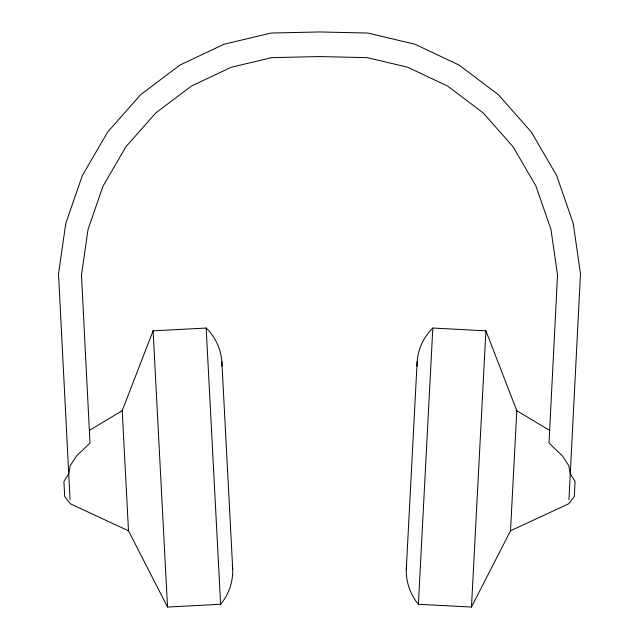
<?xml version="1.0" encoding="UTF-8"?>
<svg xmlns="http://www.w3.org/2000/svg" width="639" height="639" viewBox="0 0 639 639"><rect width="100%" height="100%" fill="white"/><g stroke="black" fill="none" stroke-linecap="round" stroke-linejoin="round"><path stroke-width="0.96" d="M417.091 366.107C416.708 351.945 422.699 337.903 432.819 328.047L485.912 330.818L516.791 410.709L510.513 530.809L471.47 607.05L418.385 604.278C410.278 594.558 405.909 581.913 406.284 569.269L417.139 361.602M232.716 569.269C233.091 581.913 228.722 594.558 220.615 604.278L167.53 607.05L128.487 530.809L122.209 410.709L153.088 330.818L206.181 328.047C215.255 336.865 220.918 348.982 221.861 361.602L232.716 569.269L232.292 564.78M418.385 604.278L432.819 328.047M471.47 607.05L485.912 330.818M568.942 499.73L580.476 273.875L573.239 223.45L556.649 175.549L531.376 132.073L498.428 94.756L459.114 65.082L414.991 44.235L367.832 33.044L319.5 31.95L271.168 33.044L224.009 44.235L179.886 65.082L140.572 94.756L107.624 132.073L82.351 175.549L65.761 223.45L58.524 273.875L70.058 499.73M406.284 569.269L406.708 564.78M89.34 430.398L122.209 410.709M510.513 530.809L568.734 503.748L574.301 496.511L575.092 481.502L570.3 473.723L568.726 465.575L562.448 455.934L549.005 443.043L557.52 275.097L550.97 229.457L535.953 186.101L513.077 146.746L483.26 112.967L447.667 86.113L407.738 67.239L367.329 57.654L319.5 56.575L271.671 57.654L231.262 67.239L191.333 86.113L155.74 112.967L125.923 146.746L103.047 186.101L88.03 229.457L81.48 275.097L89.995 443.043L76.552 455.934L70.274 465.575L68.7 473.723L63.908 481.502L64.699 496.511L70.266 503.748L128.487 530.809M516.791 410.709L549.66 430.398M206.181 328.047L220.615 604.278M153.088 330.818L167.53 607.05M221.861 361.602L221.909 366.107"/></g></svg>
